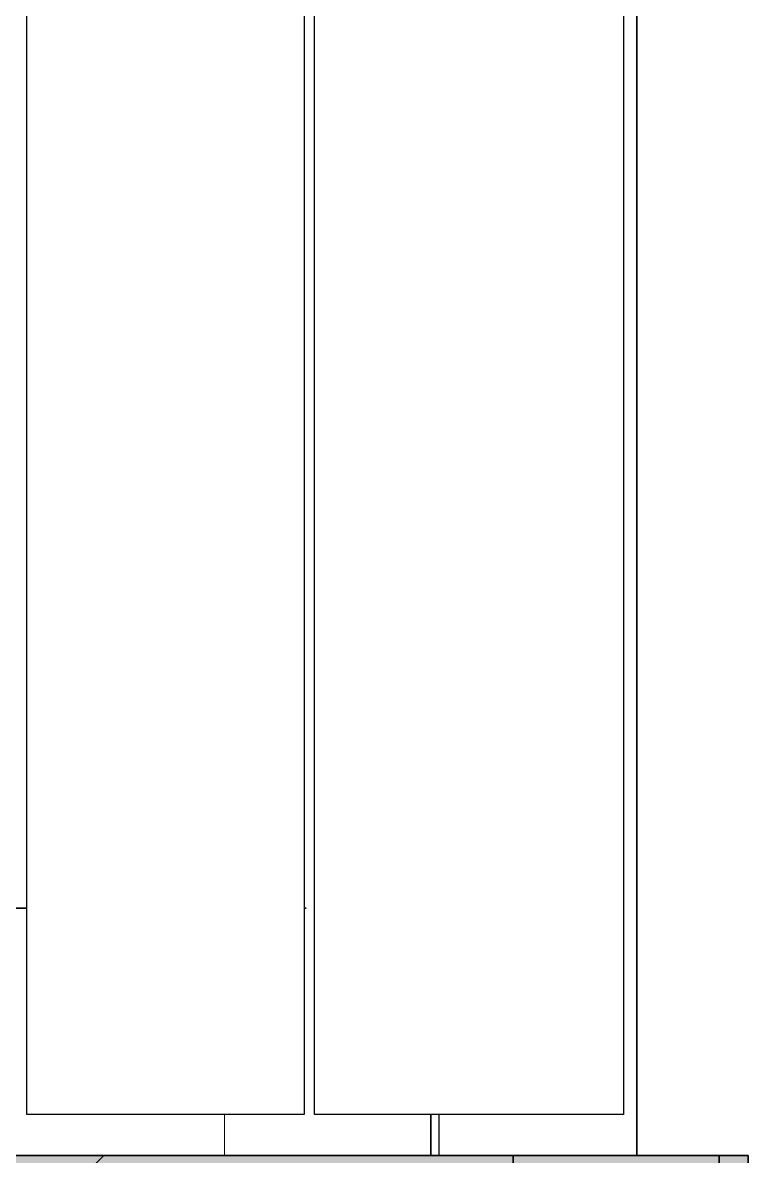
# Model space of a CAD drawing. Header units: millimetres. Extents: x -1379 to 1385823, y -4884429 to 548763.
# Drawn here: x 570839.8 to 571015.8, y -2335151.5 to -2334876.6 of the extents above; entities that cross this region are included whole.
import ezdxf

# ---------------------------------------------------------------- set-up
doc = ezdxf.new("R2010")
doc.units = ezdxf.units.MM
doc.set_wipeout_variables(frame=1)
doc.linetypes.add('TA_HL_001.00000', pattern=[6.5, 3.55, -2.95])
for name, color, linetype in [('000 - CONCRETE_COL_HATCH_', 7, 'Continuous'), ('000 - EXISTING_PRECAST_MAIN_COLOR_3', 7, 'Continuous'), ('010 - ASPG_EXTR_MAIN_COLOR_2', 7, 'Continuous'), ('010 - ASPG_EXTR_WIPEOUT_', 7, 'Continuous'), ('010 - ASPG_FRAMING_SUB_COLOR_2', 7, 'Continuous'), ('010 - ASPG_FRAMING_WIPEOUT_', 7, 'Continuous')]:
    doc.layers.add(name, color=color, linetype=linetype)
doc.layers.add('000 - CONCRETE_EX_LOUVERS_DEF_SUB', color=7, linetype='Continuous', plot=False)
doc.layers.add('A-GLAZ-CURT', color=7, linetype='Continuous', lineweight=35)

# ---------------------------------------------------------------- blocks, each defined once
blk = doc.blocks.new('DPA_CP_Entrance Louver Grill Vertical Z - Louver Grill Vertical Z-5244519-IV01 - ELEVATION 2')
at = {"layer": '000 - CONCRETE_EX_LOUVERS_DEF_SUB', "color": 7}
for p, q in [((-2300142.73, 114425), (-2300142.73, 109825)), ((-2300142.73, 114425), (-2300142.73, 109825)), ((-2300142.73, 109825), (-2300142.73, 114425)), ((-2300142.73, 109825), (-2300142.73, 114425)), ((-2300292.73, 109885), (-2300217.73, 109885)), ((-2300217.73, 109885), (-2300292.73, 109885)), ((-2300217.73, 109825), (-2300292.73, 109825)), ((-2300292.73, 109825), (-2300217.73, 109825)), ((-2300217.73, 109825), (-2300215.73, 109825)), ((-2300142.73, 109825), (-2300217.73, 109825)), ((-2300217.73, 109825), (-2300142.73, 109825)), ((-2300215.73, 109825), (-2300217.73, 109825)), ((-2300215.73, 109825), (-2300142.73, 109825)), ((-2300142.73, 109825), (-2300215.73, 109825))]:
    blk.add_line(p, q, dxfattribs=at)
blk = doc.blocks.new('GM_Louver Grill Vertical Z1 - Z Profile-4595833-IV01 - ELEVATION 2')
at = {"layer": '000 - CONCRETE_EX_LOUVERS_DEF_SUB', "color": 7, "lineweight": 9}
for p, q in [((-2300142.73, 109825), (-2300142.73, 114425)), ((-2300142.73, 109825), (-2300142.73, 114425)), ((-2300142.73, 109825), (-2300142.73, 114425)), ((-2300217.73, 109825), (-2300215.73, 109825)), ((-2300144.73, 109825), (-2300217.73, 109825)), ((-2300215.73, 109825), (-2300142.73, 109825)), ((-2300142.73, 109825), (-2300144.73, 109825))]:
    blk.add_line(p, q, dxfattribs=at)
blk = doc.blocks.new('DPA_CP_Entrance Louver Grill Vertical Z - Louver Grill Vertical Z-4595767-IV01 - ELEVATION 2')
at = {"layer": '000 - CONCRETE_EX_LOUVERS_DEF_SUB', "color": 7}
for p, q in [((-2300142.73, 114425), (-2300142.73, 109825)), ((-2300142.73, 114425), (-2300142.73, 109825)), ((-2300142.73, 109825), (-2300142.73, 114425)), ((-2300142.73, 109825), (-2300142.73, 114425)), ((-2300292.73, 109885), (-2300217.73, 109885)), ((-2300217.73, 109885), (-2300292.73, 109885)), ((-2300217.73, 109825), (-2300292.73, 109825)), ((-2300292.73, 109825), (-2300217.73, 109825)), ((-2300217.73, 109825), (-2300215.73, 109825)), ((-2300142.73, 109825), (-2300217.73, 109825)), ((-2300217.73, 109825), (-2300142.73, 109825)), ((-2300215.73, 109825), (-2300217.73, 109825)), ((-2300215.73, 109825), (-2300142.73, 109825)), ((-2300142.73, 109825), (-2300215.73, 109825))]:
    blk.add_line(p, q, dxfattribs=at)
blk = doc.blocks.new('DPA_CP_Entrance Louver Grill Vertical Z - Louver Grill Vertical Z-5246638-IV01 - ELEVATION 2')
at = {"layer": '000 - CONCRETE_EX_LOUVERS_DEF_SUB', "color": 7}
for p, q in [((-2300192.73, 114425), (-2300192.73, 109825)), ((-2300192.73, 109825), (-2300192.73, 114425)), ((-2300190.73, 114425), (-2300190.73, 109825)), ((-2300190.73, 114425), (-2300190.73, 109825)), ((-2300142.73, 109825), (-2300142.73, 114425)), ((-2300142.73, 109825), (-2300142.73, 114425)), ((-2300142.73, 114425), (-2300142.73, 109825)), ((-2300142.73, 114425), (-2300142.73, 109825)), ((-2300192.73, 114375), (-2300192.73, 109885)), ((-2300192.73, 109885), (-2300192.73, 114375)), ((-2300192.73, 114375), (-2300192.73, 109885)), ((-2300192.73, 109885), (-2300192.73, 114375)), ((-2300364.73, 109885), (-2300192.73, 109885)), ((-2300364.73, 109885), (-2300192.73, 109885)), ((-2300192.73, 109885), (-2300364.73, 109885)), ((-2300364.73, 109885), (-2300192.73, 109885)), ((-2300142.73, 109825), (-2300142.73, 109885)), ((-2300142.73, 109885), (-2300142.73, 109825)), ((-2300142.73, 109825), (-2300414.73, 109825)), ((-2300414.73, 109825), (-2300142.73, 109825)), ((-2300192.73, 109825), (-2300142.73, 109825)), ((-2300142.73, 109825), (-2300192.73, 109825)), ((-2300192.73, 109825), (-2300142.73, 109825)), ((-2300190.73, 109825), (-2300192.73, 109825)), ((-2300142.73, 109825), (-2300190.73, 109825))]:
    blk.add_line(p, q, dxfattribs=at)
blk = doc.blocks.new('GM_Louver Grill Vertical Z1 - Z Profile-V24-IV01 - ELEVATION 2')
at = {"layer": '000 - CONCRETE_EX_LOUVERS_DEF_SUB', "color": 7, "lineweight": 9}
blk.add_line((-2307714.73, 109825), (-2307714.73, 114425), dxfattribs=at)
blk = doc.blocks.new('DPA_Curved type A 1 - Curved Type A-V106-IV01 - ELEVATION 2')
at = {"layer": 'A-GLAZ-CURT', "color": 7}
for p, q in [((-2300172.73, 109825), (-2300322.73, 109825)), ((-2300322.73, 109825), (-2300172.73, 109825)), ((-2300172.73, 109825), (-2300122.73, 109825)), ((-2300122.73, 109825), (-2300172.73, 109825)), ((-2300122.73, 109825), (-2300122.73, 109825))]:
    blk.add_line(p, q, dxfattribs=at)
blk = doc.blocks.new('DPA_Curved type C_Left 1 - Curved Type C_Left-V107-IV01 - ELEVATION 2')
at = {"layer": 'A-GLAZ-CURT', "color": 7}
for p, q in [((-2300322.73, 109825), (-2300172.73, 109825)), ((-2300172.73, 109825), (-2300322.73, 109825)), ((-2300172.73, 109825), (-2300122.73, 109825)), ((-2300122.73, 109825), (-2300172.73, 109825)), ((-2300122.73, 109825), (-2300122.73, 109825)), ((-2300122.73, 109825), (-2300122.73, 109825))]:
    blk.add_line(p, q, dxfattribs=at)
blk = doc.blocks.new('DPA_Curved type B 1 - Curved Type B-V108-IV01 - ELEVATION 2')
at = {"layer": 'A-GLAZ-CURT', "color": 7}
for p, q in [((-2300322.73, 109825), (-2300172.73, 109825)), ((-2300172.73, 109825), (-2300322.73, 109825)), ((-2300172.73, 109825), (-2300122.73, 109825)), ((-2300122.73, 109825), (-2300172.73, 109825)), ((-2300122.73, 109825), (-2300122.73, 109825)), ((-2300122.73, 109825), (-2300122.73, 109825))]:
    blk.add_line(p, q, dxfattribs=at)
blk = doc.blocks.new('DPA_Curved type A 1 - Curved Type A-5847730-IV01 - ELEVATION 2')
at = {"layer": 'A-GLAZ-CURT', "color": 7}
for p, q in [((-2300172.73, 109825), (-2300322.73, 109825)), ((-2300322.73, 109825), (-2300172.73, 109825)), ((-2300172.73, 109825), (-2300122.73, 109825)), ((-2300122.73, 109825), (-2300172.73, 109825)), ((-2300172.73, 106775), (-2300172.73, 109825)), ((-2300149.33, 109825), (-2300164.03, 109825)), ((-2300164.03, 109825), (-2300164.03, 109825)), ((-2300164.03, 109825), (-2300149.33, 109825)), ((-2300122.73, 109825), (-2300148.53, 109825)), ((-2300148.53, 109825), (-2300122.73, 109825)), ((-2300122.73, 106775), (-2300122.73, 109825))]:
    blk.add_line(p, q, dxfattribs=at)
blk = doc.blocks.new('DPA_Curved type B 1 - Curved Type B-5847765-IV01 - ELEVATION 2')
at = {"layer": 'A-GLAZ-CURT', "color": 7}
for p, q in [((-2300322.73, 109825), (-2300172.73, 109825)), ((-2300172.73, 109825), (-2300322.73, 109825)), ((-2300172.73, 109825), (-2300122.73, 109825)), ((-2300122.73, 109825), (-2300172.73, 109825)), ((-2300122.73, 109825), (-2300165.96, 109825)), ((-2300165.96, 109825), (-2300122.73, 109825)), ((-2300165.89, 109825), (-2300115.68, 109825)), ((-2300115.68, 109825), (-2300165.89, 109825)), ((-2300115.68, 106775), (-2300115.68, 109825))]:
    blk.add_line(p, q, dxfattribs=at)
blk = doc.blocks.new('DPA_Curved type B 1 - Curved Type B-V109-IV01 - ELEVATION 2')
at = {"layer": 'A-GLAZ-CURT', "color": 7}
for p, q in [((-2300322.73, 109825), (-2300172.73, 109825)), ((-2300172.73, 109825), (-2300322.73, 109825)), ((-2300172.73, 109825), (-2300122.73, 109825)), ((-2300122.73, 109825), (-2300172.73, 109825)), ((-2300122.73, 109825), (-2300122.73, 109825)), ((-2300122.73, 109825), (-2300122.73, 109825))]:
    blk.add_line(p, q, dxfattribs=at)
blk = doc.blocks.new('C-1-IV01_REV00_20260605-145254_ELEVATION_2_EX')
at = {"layer": '000 - CONCRETE_EX_LOUVERS_DEF_SUB', "color": 7}
for name, p in [('DPA_CP_Entrance Louver Grill Vertical Z - Louver Grill Vertical Z-5246638-IV01 - ELEVATION 2', (2299332.73, -1.01)), ('DPA_CP_Entrance Louver Grill Vertical Z - Louver Grill Vertical Z-5244519-IV01 - ELEVATION 2', (2299332.73, -1.01)), ('DPA_CP_Entrance Louver Grill Vertical Z - Louver Grill Vertical Z-4595767-IV01 - ELEVATION 2', (2299332.73, -1.01)), ('DPA_CP_Entrance Louver Grill Vertical Z - Louver Grill Vertical Z-4595767-IV01 - ELEVATION 2', (2299332.73, -1.01)), ('DPA_CP_Entrance Louver Grill Vertical Z - Louver Grill Vertical Z-4595767-IV01 - ELEVATION 2', (2299332.73, -1.01)), ('DPA_CP_Entrance Louver Grill Vertical Z - Louver Grill Vertical Z-4595767-IV01 - ELEVATION 2', (2299332.73, -1.01)), ('DPA_CP_Entrance Louver Grill Vertical Z - Louver Grill Vertical Z-4595767-IV01 - ELEVATION 2', (2299332.73, -1.01)), ('DPA_CP_Entrance Louver Grill Vertical Z - Louver Grill Vertical Z-4595767-IV01 - ELEVATION 2', (2299332.73, -1.01)), ('DPA_CP_Entrance Louver Grill Vertical Z - Louver Grill Vertical Z-4595767-IV01 - ELEVATION 2', (2299332.73, -1.01)), ('DPA_CP_Entrance Louver Grill Vertical Z - Louver Grill Vertical Z-4595767-IV01 - ELEVATION 2', (2299332.73, -1.01)), ('DPA_CP_Entrance Louver Grill Vertical Z - Louver Grill Vertical Z-4595767-IV01 - ELEVATION 2', (2299332.73, -1.01)), ('DPA_CP_Entrance Louver Grill Vertical Z - Louver Grill Vertical Z-5244519-IV01 - ELEVATION 2', (2299332.73, -1.01)), ('GM_Louver Grill Vertical Z1 - Z Profile-V24-IV01 - ELEVATION 2', (2306804.73, -1.01)), ('GM_Louver Grill Vertical Z1 - Z Profile-4595833-IV01 - ELEVATION 2', (2299332.73, -1.01)), ('GM_Louver Grill Vertical Z1 - Z Profile-4595833-IV01 - ELEVATION 2', (2299332.73, -1.01)), ('GM_Louver Grill Vertical Z1 - Z Profile-4595833-IV01 - ELEVATION 2', (2299332.73, -1.01)), ('GM_Louver Grill Vertical Z1 - Z Profile-4595833-IV01 - ELEVATION 2', (2299332.73, -1.01)), ('GM_Louver Grill Vertical Z1 - Z Profile-4595833-IV01 - ELEVATION 2', (2299332.73, -1.01)), ('GM_Louver Grill Vertical Z1 - Z Profile-4595833-IV01 - ELEVATION 2', (2299332.73, -1.01)), ('GM_Louver Grill Vertical Z1 - Z Profile-4595833-IV01 - ELEVATION 2', (2299332.73, -1.01)), ('GM_Louver Grill Vertical Z1 - Z Profile-4595833-IV01 - ELEVATION 2', (2299332.73, -1.01)), ('GM_Louver Grill Vertical Z1 - Z Profile-4595833-IV01 - ELEVATION 2', (2299332.73, -1.01)), ('GM_Louver Grill Vertical Z1 - Z Profile-4595833-IV01 - ELEVATION 2', (2299332.73, -1.01)), ('GM_Louver Grill Vertical Z1 - Z Profile-4595833-IV01 - ELEVATION 2', (2299332.73, -1.01)), ('GM_Louver Grill Vertical Z1 - Z Profile-4595833-IV01 - ELEVATION 2', (2299332.73, -1.01)), ('GM_Louver Grill Vertical Z1 - Z Profile-4595833-IV01 - ELEVATION 2', (2299332.73, -1.01)), ('GM_Louver Grill Vertical Z1 - Z Profile-4595833-IV01 - ELEVATION 2', (2299332.73, -1.01)), ('GM_Louver Grill Vertical Z1 - Z Profile-4595833-IV01 - ELEVATION 2', (2299332.73, -1.01)), ('GM_Louver Grill Vertical Z1 - Z Profile-4595833-IV01 - ELEVATION 2', (2299332.73, -1.01)), ('GM_Louver Grill Vertical Z1 - Z Profile-4595833-IV01 - ELEVATION 2', (2299332.73, -1.01)), ('GM_Louver Grill Vertical Z1 - Z Profile-4595833-IV01 - ELEVATION 2', (2299332.73, -1.01)), ('GM_Louver Grill Vertical Z1 - Z Profile-4595833-IV01 - ELEVATION 2', (2299332.73, -1.01)), ('GM_Louver Grill Vertical Z1 - Z Profile-4595833-IV01 - ELEVATION 2', (2299332.73, -1.01)), ('GM_Louver Grill Vertical Z1 - Z Profile-4595833-IV01 - ELEVATION 2', (2299332.73, -1.01)), ('GM_Louver Grill Vertical Z1 - Z Profile-4595833-IV01 - ELEVATION 2', (2299332.73, -1.01)), ('GM_Louver Grill Vertical Z1 - Z Profile-4595833-IV01 - ELEVATION 2', (2299332.73, -1.01)), ('GM_Louver Grill Vertical Z1 - Z Profile-4595833-IV01 - ELEVATION 2', (2299332.73, -1.01)), ('GM_Louver Grill Vertical Z1 - Z Profile-4595833-IV01 - ELEVATION 2', (2299332.73, -1.01)), ('GM_Louver Grill Vertical Z1 - Z Profile-4595833-IV01 - ELEVATION 2', (2299332.73, -1.01)), ('GM_Louver Grill Vertical Z1 - Z Profile-4595833-IV01 - ELEVATION 2', (2299332.73, -1.01)), ('GM_Louver Grill Vertical Z1 - Z Profile-4595833-IV01 - ELEVATION 2', (2299332.73, -1.01)), ('GM_Louver Grill Vertical Z1 - Z Profile-4595833-IV01 - ELEVATION 2', (2299332.73, -1.01)), ('GM_Louver Grill Vertical Z1 - Z Profile-4595833-IV01 - ELEVATION 2', (2299332.73, -1.01)), ('GM_Louver Grill Vertical Z1 - Z Profile-4595833-IV01 - ELEVATION 2', (2299332.73, -1.01)), ('GM_Louver Grill Vertical Z1 - Z Profile-4595833-IV01 - ELEVATION 2', (2299332.73, -1.01)), ('GM_Louver Grill Vertical Z1 - Z Profile-4595833-IV01 - ELEVATION 2', (2299332.73, -1.01)), ('GM_Louver Grill Vertical Z1 - Z Profile-4595833-IV01 - ELEVATION 2', (2299332.73, -1.01)), ('GM_Louver Grill Vertical Z1 - Z Profile-4595833-IV01 - ELEVATION 2', (2299332.73, -1.01)), ('GM_Louver Grill Vertical Z1 - Z Profile-4595833-IV01 - ELEVATION 2', (2299332.73, -1.01)), ('GM_Louver Grill Vertical Z1 - Z Profile-4595833-IV01 - ELEVATION 2', (2299332.73, -1.01)), ('GM_Louver Grill Vertical Z1 - Z Profile-4595833-IV01 - ELEVATION 2', (2299332.73, -1.01)), ('GM_Louver Grill Vertical Z1 - Z Profile-4595833-IV01 - ELEVATION 2', (2299332.73, -1.01)), ('GM_Louver Grill Vertical Z1 - Z Profile-4595833-IV01 - ELEVATION 2', (2299332.73, -1.01)), ('GM_Louver Grill Vertical Z1 - Z Profile-4595833-IV01 - ELEVATION 2', (2299332.73, -1.01)), ('GM_Louver Grill Vertical Z1 - Z Profile-4595833-IV01 - ELEVATION 2', (2299332.73, -1.01)), ('GM_Louver Grill Vertical Z1 - Z Profile-4595833-IV01 - ELEVATION 2', (2299332.73, -1.01)), ('GM_Louver Grill Vertical Z1 - Z Profile-4595833-IV01 - ELEVATION 2', (2299332.73, -1.01)), ('GM_Louver Grill Vertical Z1 - Z Profile-4595833-IV01 - ELEVATION 2', (2299332.73, -1.01)), ('GM_Louver Grill Vertical Z1 - Z Profile-4595833-IV01 - ELEVATION 2', (2299332.73, -1.01)), ('GM_Louver Grill Vertical Z1 - Z Profile-4595833-IV01 - ELEVATION 2', (2299332.73, -1.01)), ('GM_Louver Grill Vertical Z1 - Z Profile-4595833-IV01 - ELEVATION 2', (2299332.73, -1.01)), ('GM_Louver Grill Vertical Z1 - Z Profile-4595833-IV01 - ELEVATION 2', (2299332.73, -1.01)), ('GM_Louver Grill Vertical Z1 - Z Profile-4595833-IV01 - ELEVATION 2', (2299332.73, -1.01)), ('GM_Louver Grill Vertical Z1 - Z Profile-4595833-IV01 - ELEVATION 2', (2299332.73, -1.01)), ('GM_Louver Grill Vertical Z1 - Z Profile-4595833-IV01 - ELEVATION 2', (2299332.73, -1.01)), ('GM_Louver Grill Vertical Z1 - Z Profile-4595833-IV01 - ELEVATION 2', (2299332.73, -1.01)), ('GM_Louver Grill Vertical Z1 - Z Profile-4595833-IV01 - ELEVATION 2', (2299332.73, -1.01)), ('GM_Louver Grill Vertical Z1 - Z Profile-4595833-IV01 - ELEVATION 2', (2299332.73, -1.01)), ('GM_Louver Grill Vertical Z1 - Z Profile-4595833-IV01 - ELEVATION 2', (2299332.73, -1.01)), ('GM_Louver Grill Vertical Z1 - Z Profile-4595833-IV01 - ELEVATION 2', (2299332.73, -1.01)), ('GM_Louver Grill Vertical Z1 - Z Profile-4595833-IV01 - ELEVATION 2', (2299332.73, -1.01)), ('GM_Louver Grill Vertical Z1 - Z Profile-4595833-IV01 - ELEVATION 2', (2299332.73, -1.01)), ('GM_Louver Grill Vertical Z1 - Z Profile-4595833-IV01 - ELEVATION 2', (2299332.73, -1.01)), ('GM_Louver Grill Vertical Z1 - Z Profile-4595833-IV01 - ELEVATION 2', (2299332.73, -1.01)), ('GM_Louver Grill Vertical Z1 - Z Profile-4595833-IV01 - ELEVATION 2', (2299332.73, -1.01)), ('GM_Louver Grill Vertical Z1 - Z Profile-4595833-IV01 - ELEVATION 2', (2299332.73, -1.01)), ('GM_Louver Grill Vertical Z1 - Z Profile-4595833-IV01 - ELEVATION 2', (2299332.73, -1.01)), ('GM_Louver Grill Vertical Z1 - Z Profile-4595833-IV01 - ELEVATION 2', (2299332.73, -1.01)), ('GM_Louver Grill Vertical Z1 - Z Profile-4595833-IV01 - ELEVATION 2', (2299332.73, -1.01)), ('GM_Louver Grill Vertical Z1 - Z Profile-4595833-IV01 - ELEVATION 2', (2299332.73, -1.01)), ('GM_Louver Grill Vertical Z1 - Z Profile-4595833-IV01 - ELEVATION 2', (2299332.73, -1.01)), ('GM_Louver Grill Vertical Z1 - Z Profile-4595833-IV01 - ELEVATION 2', (2299332.73, -1.01)), ('GM_Louver Grill Vertical Z1 - Z Profile-4595833-IV01 - ELEVATION 2', (2299332.73, -1.01)), ('GM_Louver Grill Vertical Z1 - Z Profile-4595833-IV01 - ELEVATION 2', (2299332.73, -1.01)), ('GM_Louver Grill Vertical Z1 - Z Profile-4595833-IV01 - ELEVATION 2', (2299332.73, -1.01)), ('GM_Louver Grill Vertical Z1 - Z Profile-4595833-IV01 - ELEVATION 2', (2299332.73, -1.01)), ('GM_Louver Grill Vertical Z1 - Z Profile-4595833-IV01 - ELEVATION 2', (2299332.73, -1.01)), ('GM_Louver Grill Vertical Z1 - Z Profile-4595833-IV01 - ELEVATION 2', (2299332.73, -1.01)), ('GM_Louver Grill Vertical Z1 - Z Profile-4595833-IV01 - ELEVATION 2', (2299332.73, -1.01)), ('GM_Louver Grill Vertical Z1 - Z Profile-4595833-IV01 - ELEVATION 2', (2299332.73, -1.01)), ('GM_Louver Grill Vertical Z1 - Z Profile-4595833-IV01 - ELEVATION 2', (2299332.73, -1.01)), ('GM_Louver Grill Vertical Z1 - Z Profile-4595833-IV01 - ELEVATION 2', (2299332.73, -1.01)), ('GM_Louver Grill Vertical Z1 - Z Profile-4595833-IV01 - ELEVATION 2', (2299332.73, -1.01)), ('GM_Louver Grill Vertical Z1 - Z Profile-4595833-IV01 - ELEVATION 2', (2299332.73, -1.01)), ('GM_Louver Grill Vertical Z1 - Z Profile-4595833-IV01 - ELEVATION 2', (2299332.73, -1.01)), ('GM_Louver Grill Vertical Z1 - Z Profile-4595833-IV01 - ELEVATION 2', (2299332.73, -1.01)), ('GM_Louver Grill Vertical Z1 - Z Profile-4595833-IV01 - ELEVATION 2', (2299332.73, -1.01)), ('GM_Louver Grill Vertical Z1 - Z Profile-4595833-IV01 - ELEVATION 2', (2299332.73, -1.01)), ('GM_Louver Grill Vertical Z1 - Z Profile-4595833-IV01 - ELEVATION 2', (2299332.73, -1.01)), ('GM_Louver Grill Vertical Z1 - Z Profile-4595833-IV01 - ELEVATION 2', (2299332.73, -1.01)), ('GM_Louver Grill Vertical Z1 - Z Profile-4595833-IV01 - ELEVATION 2', (2299332.73, -1.01)), ('GM_Louver Grill Vertical Z1 - Z Profile-4595833-IV01 - ELEVATION 2', (2299332.73, -1.01)), ('GM_Louver Grill Vertical Z1 - Z Profile-4595833-IV01 - ELEVATION 2', (2299332.73, -1.01)), ('GM_Louver Grill Vertical Z1 - Z Profile-4595833-IV01 - ELEVATION 2', (2299332.73, -1.01)), ('GM_Louver Grill Vertical Z1 - Z Profile-4595833-IV01 - ELEVATION 2', (2299332.73, -1.01)), ('GM_Louver Grill Vertical Z1 - Z Profile-4595833-IV01 - ELEVATION 2', (2299332.73, -1.01)), ('GM_Louver Grill Vertical Z1 - Z Profile-4595833-IV01 - ELEVATION 2', (2299332.73, -1.01)), ('GM_Louver Grill Vertical Z1 - Z Profile-4595833-IV01 - ELEVATION 2', (2299332.73, -1.01)), ('GM_Louver Grill Vertical Z1 - Z Profile-4595833-IV01 - ELEVATION 2', (2299332.73, -1.01)), ('GM_Louver Grill Vertical Z1 - Z Profile-4595833-IV01 - ELEVATION 2', (2299332.73, -1.01)), ('GM_Louver Grill Vertical Z1 - Z Profile-4595833-IV01 - ELEVATION 2', (2299332.73, -1.01)), ('GM_Louver Grill Vertical Z1 - Z Profile-4595833-IV01 - ELEVATION 2', (2299332.73, -1.01)), ('GM_Louver Grill Vertical Z1 - Z Profile-4595833-IV01 - ELEVATION 2', (2299332.73, -1.01)), ('GM_Louver Grill Vertical Z1 - Z Profile-4595833-IV01 - ELEVATION 2', (2299332.73, -1.01)), ('GM_Louver Grill Vertical Z1 - Z Profile-4595833-IV01 - ELEVATION 2', (2299332.73, -1.01)), ('GM_Louver Grill Vertical Z1 - Z Profile-4595833-IV01 - ELEVATION 2', (2299332.73, -1.01)), ('GM_Louver Grill Vertical Z1 - Z Profile-4595833-IV01 - ELEVATION 2', (2299332.73, -1.01)), ('GM_Louver Grill Vertical Z1 - Z Profile-4595833-IV01 - ELEVATION 2', (2299332.73, -1.01)), ('GM_Louver Grill Vertical Z1 - Z Profile-4595833-IV01 - ELEVATION 2', (2299332.73, -1.01)), ('GM_Louver Grill Vertical Z1 - Z Profile-4595833-IV01 - ELEVATION 2', (2299332.73, -1.01)), ('GM_Louver Grill Vertical Z1 - Z Profile-4595833-IV01 - ELEVATION 2', (2299332.73, -1.01)), ('GM_Louver Grill Vertical Z1 - Z Profile-4595833-IV01 - ELEVATION 2', (2299332.73, -1.01)), ('GM_Louver Grill Vertical Z1 - Z Profile-4595833-IV01 - ELEVATION 2', (2299332.73, -1.01)), ('GM_Louver Grill Vertical Z1 - Z Profile-4595833-IV01 - ELEVATION 2', (2299332.73, -1.01)), ('GM_Louver Grill Vertical Z1 - Z Profile-4595833-IV01 - ELEVATION 2', (2299332.73, -1.01)), ('GM_Louver Grill Vertical Z1 - Z Profile-4595833-IV01 - ELEVATION 2', (2299332.73, -1.01)), ('GM_Louver Grill Vertical Z1 - Z Profile-4595833-IV01 - ELEVATION 2', (2299332.73, -1.01)), ('GM_Louver Grill Vertical Z1 - Z Profile-4595833-IV01 - ELEVATION 2', (2299332.73, -1.01)), ('GM_Louver Grill Vertical Z1 - Z Profile-4595833-IV01 - ELEVATION 2', (2299332.73, -1.01)), ('GM_Louver Grill Vertical Z1 - Z Profile-4595833-IV01 - ELEVATION 2', (2299332.73, -1.01)), ('GM_Louver Grill Vertical Z1 - Z Profile-4595833-IV01 - ELEVATION 2', (2299332.73, -1.01)), ('GM_Louver Grill Vertical Z1 - Z Profile-4595833-IV01 - ELEVATION 2', (2299332.73, -1.01)), ('GM_Louver Grill Vertical Z1 - Z Profile-4595833-IV01 - ELEVATION 2', (2299332.73, -1.01)), ('GM_Louver Grill Vertical Z1 - Z Profile-4595833-IV01 - ELEVATION 2', (2299332.73, -1.01)), ('GM_Louver Grill Vertical Z1 - Z Profile-4595833-IV01 - ELEVATION 2', (2299332.73, -1.01)), ('GM_Louver Grill Vertical Z1 - Z Profile-4595833-IV01 - ELEVATION 2', (2299332.73, -1.01)), ('GM_Louver Grill Vertical Z1 - Z Profile-4595833-IV01 - ELEVATION 2', (2299332.73, -1.01)), ('GM_Louver Grill Vertical Z1 - Z Profile-4595833-IV01 - ELEVATION 2', (2299332.73, -1.01)), ('GM_Louver Grill Vertical Z1 - Z Profile-4595833-IV01 - ELEVATION 2', (2299332.73, -1.01)), ('GM_Louver Grill Vertical Z1 - Z Profile-4595833-IV01 - ELEVATION 2', (2299332.73, -1.01)), ('GM_Louver Grill Vertical Z1 - Z Profile-4595833-IV01 - ELEVATION 2', (2299332.73, -1.01)), ('GM_Louver Grill Vertical Z1 - Z Profile-4595833-IV01 - ELEVATION 2', (2299332.73, -1.01)), ('GM_Louver Grill Vertical Z1 - Z Profile-4595833-IV01 - ELEVATION 2', (2299332.73, -1.01)), ('GM_Louver Grill Vertical Z1 - Z Profile-4595833-IV01 - ELEVATION 2', (2299332.73, -1.01)), ('GM_Louver Grill Vertical Z1 - Z Profile-4595833-IV01 - ELEVATION 2', (2299332.73, -1.01)), ('GM_Louver Grill Vertical Z1 - Z Profile-4595833-IV01 - ELEVATION 2', (2299332.73, -1.01)), ('GM_Louver Grill Vertical Z1 - Z Profile-4595833-IV01 - ELEVATION 2', (2299332.73, -1.01)), ('GM_Louver Grill Vertical Z1 - Z Profile-4595833-IV01 - ELEVATION 2', (2299332.73, -1.01)), ('GM_Louver Grill Vertical Z1 - Z Profile-4595833-IV01 - ELEVATION 2', (2299332.73, -1.01)), ('GM_Louver Grill Vertical Z1 - Z Profile-4595833-IV01 - ELEVATION 2', (2299332.73, -1.01)), ('GM_Louver Grill Vertical Z1 - Z Profile-4595833-IV01 - ELEVATION 2', (2299332.73, -1.01)), ('GM_Louver Grill Vertical Z1 - Z Profile-4595833-IV01 - ELEVATION 2', (2299332.73, -1.01)), ('GM_Louver Grill Vertical Z1 - Z Profile-4595833-IV01 - ELEVATION 2', (2299332.73, -1.01)), ('GM_Louver Grill Vertical Z1 - Z Profile-4595833-IV01 - ELEVATION 2', (2299332.73, -1.01)), ('GM_Louver Grill Vertical Z1 - Z Profile-4595833-IV01 - ELEVATION 2', (2299332.73, -1.01)), ('GM_Louver Grill Vertical Z1 - Z Profile-4595833-IV01 - ELEVATION 2', (2299332.73, -1.01)), ('GM_Louver Grill Vertical Z1 - Z Profile-4595833-IV01 - ELEVATION 2', (2299332.73, -1.01)), ('GM_Louver Grill Vertical Z1 - Z Profile-4595833-IV01 - ELEVATION 2', (2299332.73, -1.01)), ('GM_Louver Grill Vertical Z1 - Z Profile-4595833-IV01 - ELEVATION 2', (2299332.73, -1.01)), ('GM_Louver Grill Vertical Z1 - Z Profile-4595833-IV01 - ELEVATION 2', (2299332.73, -1.01)), ('GM_Louver Grill Vertical Z1 - Z Profile-4595833-IV01 - ELEVATION 2', (2299332.73, -1.01)), ('GM_Louver Grill Vertical Z1 - Z Profile-4595833-IV01 - ELEVATION 2', (2299332.73, -1.01)), ('GM_Louver Grill Vertical Z1 - Z Profile-4595833-IV01 - ELEVATION 2', (2299332.73, -1.01)), ('GM_Louver Grill Vertical Z1 - Z Profile-4595833-IV01 - ELEVATION 2', (2299332.73, -1.01)), ('GM_Louver Grill Vertical Z1 - Z Profile-4595833-IV01 - ELEVATION 2', (2299332.73, -1.01)), ('GM_Louver Grill Vertical Z1 - Z Profile-4595833-IV01 - ELEVATION 2', (2299332.73, -1.01)), ('GM_Louver Grill Vertical Z1 - Z Profile-4595833-IV01 - ELEVATION 2', (2299332.73, -1.01)), ('GM_Louver Grill Vertical Z1 - Z Profile-4595833-IV01 - ELEVATION 2', (2299332.73, -1.01)), ('GM_Louver Grill Vertical Z1 - Z Profile-4595833-IV01 - ELEVATION 2', (2299332.73, -1.01)), ('GM_Louver Grill Vertical Z1 - Z Profile-4595833-IV01 - ELEVATION 2', (2299332.73, -1.01)), ('GM_Louver Grill Vertical Z1 - Z Profile-4595833-IV01 - ELEVATION 2', (2299332.73, -1.01)), ('GM_Louver Grill Vertical Z1 - Z Profile-4595833-IV01 - ELEVATION 2', (2299332.73, -1.01)), ('GM_Louver Grill Vertical Z1 - Z Profile-4595833-IV01 - ELEVATION 2', (2299332.73, -1.01)), ('GM_Louver Grill Vertical Z1 - Z Profile-4595833-IV01 - ELEVATION 2', (2299332.73, -1.01)), ('GM_Louver Grill Vertical Z1 - Z Profile-4595833-IV01 - ELEVATION 2', (2299332.73, -1.01)), ('GM_Louver Grill Vertical Z1 - Z Profile-4595833-IV01 - ELEVATION 2', (2299332.73, -1.01)), ('GM_Louver Grill Vertical Z1 - Z Profile-4595833-IV01 - ELEVATION 2', (2299332.73, -1.01)), ('GM_Louver Grill Vertical Z1 - Z Profile-4595833-IV01 - ELEVATION 2', (2299332.73, -1.01)), ('GM_Louver Grill Vertical Z1 - Z Profile-4595833-IV01 - ELEVATION 2', (2299332.73, -1.01)), ('GM_Louver Grill Vertical Z1 - Z Profile-4595833-IV01 - ELEVATION 2', (2299332.73, -1.01)), ('GM_Louver Grill Vertical Z1 - Z Profile-4595833-IV01 - ELEVATION 2', (2299332.73, -1.01)), ('GM_Louver Grill Vertical Z1 - Z Profile-4595833-IV01 - ELEVATION 2', (2299332.73, -1.01)), ('GM_Louver Grill Vertical Z1 - Z Profile-4595833-IV01 - ELEVATION 2', (2299332.73, -1.01)), ('GM_Louver Grill Vertical Z1 - Z Profile-4595833-IV01 - ELEVATION 2', (2299332.73, -1.01)), ('GM_Louver Grill Vertical Z1 - Z Profile-4595833-IV01 - ELEVATION 2', (2299332.73, -1.01)), ('GM_Louver Grill Vertical Z1 - Z Profile-4595833-IV01 - ELEVATION 2', (2299332.73, -1.01)), ('GM_Louver Grill Vertical Z1 - Z Profile-4595833-IV01 - ELEVATION 2', (2299332.73, -1.01)), ('GM_Louver Grill Vertical Z1 - Z Profile-4595833-IV01 - ELEVATION 2', (2299332.73, -1.01)), ('GM_Louver Grill Vertical Z1 - Z Profile-4595833-IV01 - ELEVATION 2', (2299332.73, -1.01)), ('GM_Louver Grill Vertical Z1 - Z Profile-4595833-IV01 - ELEVATION 2', (2299332.73, -1.01)), ('GM_Louver Grill Vertical Z1 - Z Profile-4595833-IV01 - ELEVATION 2', (2299332.73, -1.01)), ('GM_Louver Grill Vertical Z1 - Z Profile-4595833-IV01 - ELEVATION 2', (2299332.73, -1.01)), ('GM_Louver Grill Vertical Z1 - Z Profile-4595833-IV01 - ELEVATION 2', (2299332.73, -1.01)), ('GM_Louver Grill Vertical Z1 - Z Profile-4595833-IV01 - ELEVATION 2', (2299332.73, -1.01)), ('GM_Louver Grill Vertical Z1 - Z Profile-4595833-IV01 - ELEVATION 2', (2299332.73, -1.01)), ('GM_Louver Grill Vertical Z1 - Z Profile-4595833-IV01 - ELEVATION 2', (2299332.73, -1.01)), ('GM_Louver Grill Vertical Z1 - Z Profile-4595833-IV01 - ELEVATION 2', (2299332.73, -1.01)), ('GM_Louver Grill Vertical Z1 - Z Profile-4595833-IV01 - ELEVATION 2', (2299332.73, -1.01)), ('GM_Louver Grill Vertical Z1 - Z Profile-4595833-IV01 - ELEVATION 2', (2299332.73, -1.01)), ('GM_Louver Grill Vertical Z1 - Z Profile-4595833-IV01 - ELEVATION 2', (2299332.73, -1.01)), ('GM_Louver Grill Vertical Z1 - Z Profile-4595833-IV01 - ELEVATION 2', (2299332.73, -1.01)), ('GM_Louver Grill Vertical Z1 - Z Profile-4595833-IV01 - ELEVATION 2', (2299332.73, -1.01)), ('GM_Louver Grill Vertical Z1 - Z Profile-4595833-IV01 - ELEVATION 2', (2299332.73, -1.01)), ('GM_Louver Grill Vertical Z1 - Z Profile-4595833-IV01 - ELEVATION 2', (2299332.73, -1.01)), ('GM_Louver Grill Vertical Z1 - Z Profile-4595833-IV01 - ELEVATION 2', (2299332.73, -1.01)), ('GM_Louver Grill Vertical Z1 - Z Profile-4595833-IV01 - ELEVATION 2', (2299332.73, -1.01)), ('GM_Louver Grill Vertical Z1 - Z Profile-4595833-IV01 - ELEVATION 2', (2299332.73, -1.01)), ('GM_Louver Grill Vertical Z1 - Z Profile-4595833-IV01 - ELEVATION 2', (2299332.73, -1.01)), ('GM_Louver Grill Vertical Z1 - Z Profile-4595833-IV01 - ELEVATION 2', (2299332.73, -1.01)), ('GM_Louver Grill Vertical Z1 - Z Profile-4595833-IV01 - ELEVATION 2', (2299332.73, -1.01)), ('GM_Louver Grill Vertical Z1 - Z Profile-4595833-IV01 - ELEVATION 2', (2299332.73, -1.01)), ('GM_Louver Grill Vertical Z1 - Z Profile-4595833-IV01 - ELEVATION 2', (2299332.73, -1.01)), ('GM_Louver Grill Vertical Z1 - Z Profile-4595833-IV01 - ELEVATION 2', (2299332.73, -1.01)), ('GM_Louver Grill Vertical Z1 - Z Profile-4595833-IV01 - ELEVATION 2', (2299332.73, -1.01)), ('GM_Louver Grill Vertical Z1 - Z Profile-4595833-IV01 - ELEVATION 2', (2299332.73, -1.01)), ('GM_Louver Grill Vertical Z1 - Z Profile-4595833-IV01 - ELEVATION 2', (2299332.73, -1.01))]:
    blk.add_blockref(name, p, dxfattribs=at)
at = {"layer": 'A-GLAZ-CURT', "color": 7}
for name in ['DPA_Curved type A 1 - Curved Type A-V106-IV01 - ELEVATION 2', 'DPA_Curved type C_Left 1 - Curved Type C_Left-V107-IV01 - ELEVATION 2', 'DPA_Curved type B 1 - Curved Type B-V108-IV01 - ELEVATION 2', 'DPA_Curved type A 1 - Curved Type A-V106-IV01 - ELEVATION 2', 'DPA_Curved type C_Left 1 - Curved Type C_Left-V107-IV01 - ELEVATION 2', 'DPA_Curved type B 1 - Curved Type B-V108-IV01 - ELEVATION 2', 'DPA_Curved type A 1 - Curved Type A-V106-IV01 - ELEVATION 2', 'DPA_Curved type C_Left 1 - Curved Type C_Left-V107-IV01 - ELEVATION 2', 'DPA_Curved type A 1 - Curved Type A-5847730-IV01 - ELEVATION 2', 'DPA_Curved type B 1 - Curved Type B-5847765-IV01 - ELEVATION 2', 'DPA_Curved type B 1 - Curved Type B-V109-IV01 - ELEVATION 2']:
    blk.add_blockref(name, (2299332.73, -1.01), dxfattribs=at)
blk = doc.blocks.new('*U1741')
at = {"color": 7}
blk.add_wipeout([(0, 0), (1147.5, 0), (1147.5, 67.3), (0, 67.3)], dxfattribs=at).dxf.layer = '010 - ASPG_FRAMING_WIPEOUT_'
blk.add_wipeout([(4590, 67.8), (4590, 144.8), (0, 144.8), (0, 67.8)], dxfattribs=at).dxf.layer = '010 - ASPG_EXTR_WIPEOUT_'
at = {"layer": '010 - ASPG_EXTR_MAIN_COLOR_2', "color": 7}
blk.add_lwpolyline([(4590, 69.8), (4590, 144.8), (0, 144.8), (0, 69.8)], close=True, dxfattribs=at)
at = {"layer": '010 - ASPG_FRAMING_SUB_COLOR_2', "color": 7}
blk.add_lwpolyline([(0, 0), (1147.5, 0), (1147.5, 67.3), (0, 67.3)], close=True, dxfattribs=at)
blk = doc.blocks.new('C-1-IV01_REV00-1_20260614-180613_ELEVATION_2_PRECAST')
at = {"layer": '000 - CONCRETE_COL_HATCH_'}
h = blk.add_hatch(dxfattribs=at)
h.set_pattern_fill('ANSI31')
h.set_pattern_definition([(45, (0, 0), (-112.2532, 112.2532), [])])
h.paths.add_polyline_path([(-782.95, 109823.99), (-13027, 109823.99), (-13027, 106773.99), (-14627, 106773.99), (-14627, 109823.99), (-16372.1, 109823.99), (-16372.1, 103673.99), (-782.95, 103673.99)])
h = blk.add_hatch(dxfattribs=at)
h.set_pattern_fill('AR-CONC', scale=0.05)
h.set_pattern_definition([(50, (0, 0), (455.4617, -39.8477), [47.625, -523.875]), (355, (0, 0), (-88.1086, 477.6421), [38.1, -419.1015]), (100.45144, (37.96, -3.3), (367.3531, 437.7944), [40.475, -445.2256]), (46.1842, (5e-15, 127), (677.6976, -105.1058), [71.4375, -785.8125]), (96.63556, (56.5, 118.24), (593.5103, 618.5653), [60.7126, -667.839]), (351.18415, (5e-15, 127), (593.5103, 618.5653), [57.15, -628.6493]), (21, (63.5, 95.25), (379.036, -255.663), [47.625, -523.875]), (326, (63.5, 95.25), (154.505, 460.47), [38.1, -419.1]), (71.45144, (95.1, 73.94), (533.541, 204.807), [40.475, -445.2248]), (37.5, (0, 0), (7.7215, 211.3876), [0, -414.02, 0, -425.45, 0, -420.6875]), (7.5, (0, 0), (167.04916, 250.45144), [0, -242.57, 0, -404.495, 0, -160.3375]), (327.5, (-141.6, 5e-15), (338.9765, -14.32186), [0, -158.75, 0, -495.3, 0, -657.225]), (317.5, (-205.1, 8e-15), (370.32295, 63.5662), [0, -206.375, 0, -328.93, 0, -466.725])])
h.paths.add_polyline_path([(-782.95, 109823.99), (-13027, 109823.99), (-13027, 106773.99), (-14627, 106773.99), (-14627, 109823.99), (-16372.1, 109823.99), (-16372.1, 103673.99), (-782.95, 103673.99)])
at = {"layer": '000 - EXISTING_PRECAST_MAIN_COLOR_3', "color": 7}
blk.add_lwpolyline([(-782.95, 109823.99), (-13027, 109823.99), (-13027, 106773.99), (-14627, 106773.99), (-14627, 109823.99), (-16372.1, 109823.99), (-16372.1, 103673.99), (-782.95, 103673.99)], close=True, dxfattribs=at)

msp = doc.modelspace()

# ---------------------------------------------------------------- block references
at = {"color": 7}
for name in ['C-1-IV01_REV00_20260605-145254_ELEVATION_2_EX', 'C-1-IV01_REV00-1_20260614-180613_ELEVATION_2_PRECAST']:
    msp.add_blockref(name, (571798.77, -2444975.37), dxfattribs=at)

# ---------------------------------------------------------------- next in the draw order: block references
at = {"color": 7, "linetype": 'TA_HL_001.00000', "yscale": -1, "rotation": 90}
msp.add_blockref('*U1741', (570840.77, -2335141.37), dxfattribs=at)

doc.saveas('drawing.dxf')
